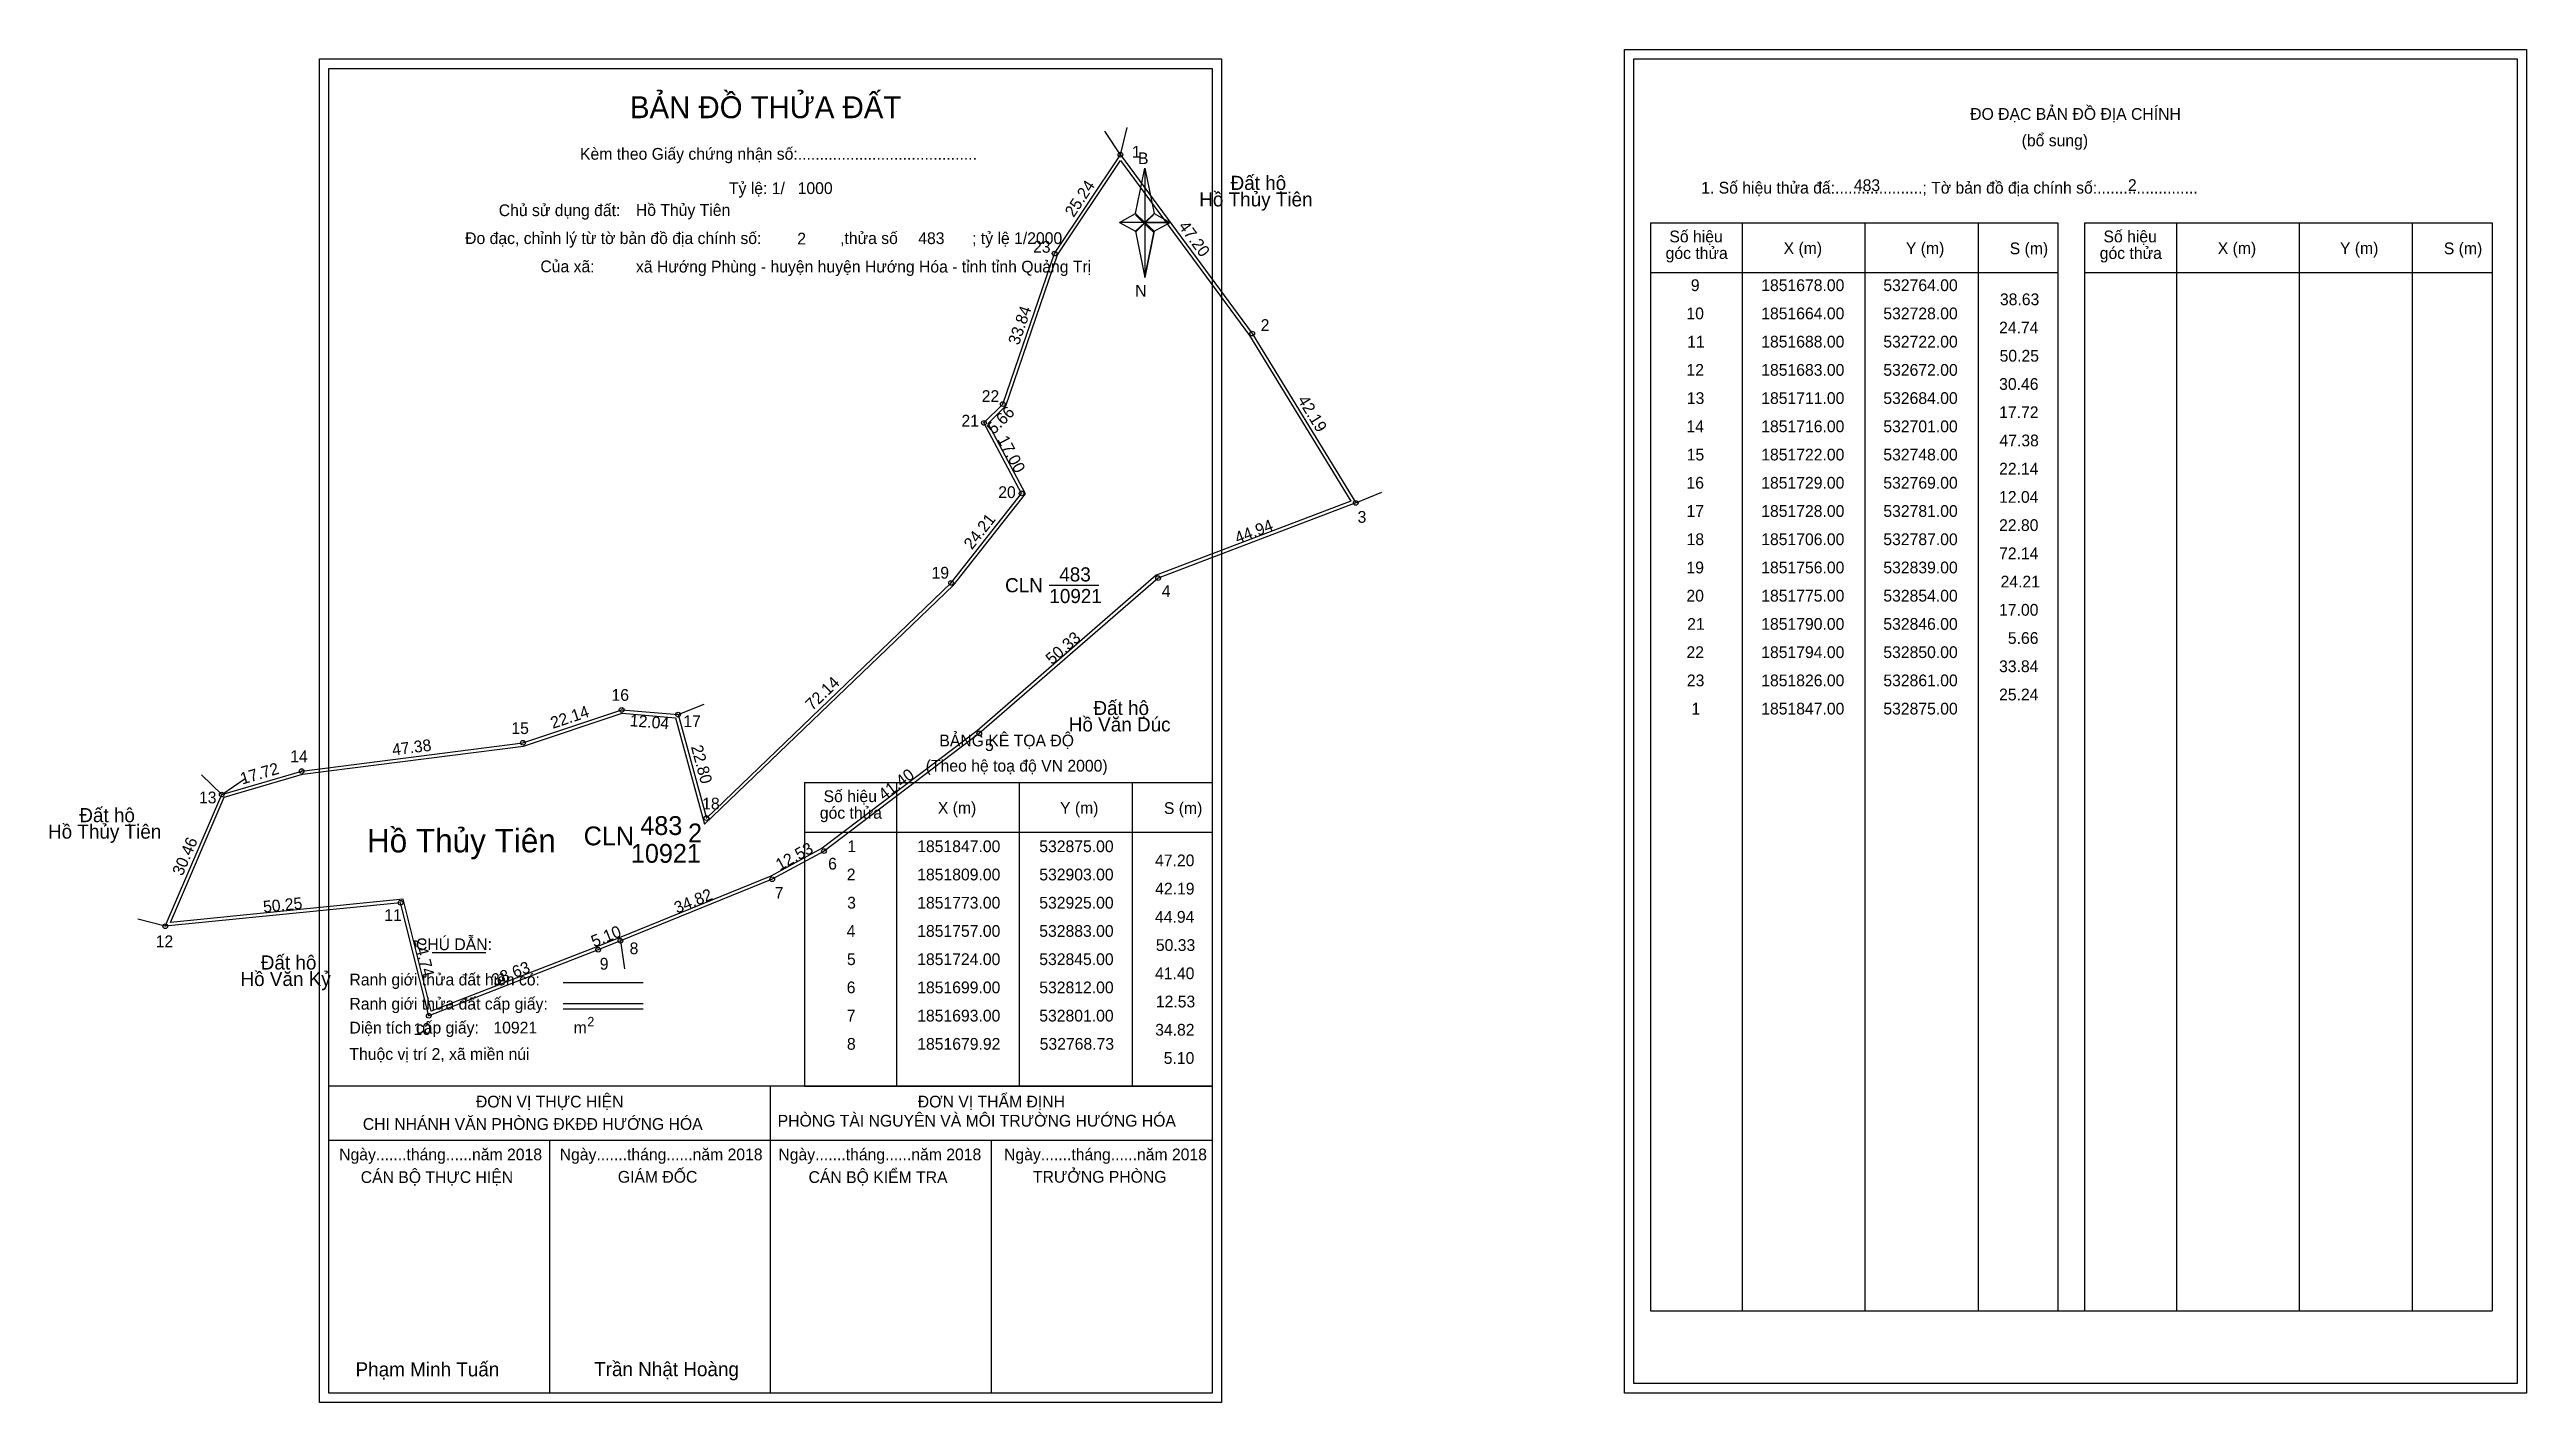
# Model space of a CAD drawing. Extents: x 532647 to 533174, y 1851582 to 1851869.
import ezdxf

# ---------------------------------------------------------------- set-up
doc = ezdxf.new("R2010")
doc.units = 0
for name, color, linetype in [('Level 1', 7, 'Continuous'), ('Level 10', 7, 'Continuous'), ('Level 11', 7, 'Continuous'), ('Level 13', 7, 'Continuous'), ('Level 2', 7, 'Continuous'), ('Level 27', 7, 'Continuous'), ('Level 3', 7, 'Continuous'), ('Level 36', 7, 'Continuous'), ('Level 4', 7, 'Continuous'), ('Level 49', 7, 'Continuous'), ('Level 5', 7, 'Continuous'), ('Level 53', 7, 'Continuous'), ('Level 55', 7, 'Continuous'), ('Level 6', 7, 'Continuous'), ('Level 63', 7, 'Continuous'), ('Level 7', 7, 'Continuous'), ('Level 9', 7, 'Continuous')]:
    doc.layers.add(name, color=color, linetype=linetype)

msp = doc.modelspace()

# ---------------------------------------------------------------- linework, layer by layer
at = {"layer": 'Level 1'}
for p, q in [((532984.12, 1851867.36), (532984.12, 1851867.36)), ((532706.8, 1851865.36), (532706.8, 1851865.36)), ((532878.22, 1851834.48), (532880.19, 1851844.12)), ((532880.19, 1851844.12), (532880.19, 1851832.6)), ((532880.19, 1851844.12), (532882.15, 1851834.48)), ((532874.77, 1851832.6), (532878.22, 1851834.48)), ((532878.22, 1851834.48), (532880.19, 1851832.6)), ((532880.04, 1851832.38), (532878.22, 1851834.26)), ((532880.19, 1851832.6), (532878.22, 1851830.76)), ((532880.04, 1851832.38), (532878.22, 1851830.54)), ((532878.22, 1851830.54), (532880.04, 1851832.38)), ((532878.22, 1851830.76), (532880.19, 1851820.9)), ((532882.01, 1851834.26), (532880.04, 1851832.38)), ((532880.04, 1851832.38), (532882.01, 1851834.26)), ((532882.01, 1851830.54), (532880.04, 1851832.38)), ((532882.15, 1851834.48), (532880.19, 1851832.6)), ((532880.19, 1851832.6), (532880.19, 1851820.9)), ((532880.19, 1851832.6), (532885.6, 1851832.6)), ((532880.19, 1851832.6), (532882.15, 1851830.76)), ((532882.15, 1851830.76), (532880.19, 1851820.9)), ((532882.15, 1851830.76), (532885.6, 1851832.6)), ((532987.65, 1851832.51), (533074.25, 1851832.51)), ((533007.24, 1851601.24), (533007.24, 1851832.51)), ((533033.31, 1851601.24), (533033.31, 1851832.51)), ((533057.29, 1851832.51), (533057.29, 1851601.24)), ((533074.25, 1851832.51), (533074.25, 1851601.24)), ((533079.91, 1851832.51), (533166.51, 1851832.51)), ((533099.5, 1851601.24), (533099.5, 1851832.51)), ((533125.57, 1851601.24), (533125.57, 1851832.51)), ((533149.54, 1851832.51), (533149.54, 1851601.24)), ((533166.51, 1851832.51), (533166.51, 1851601.24)), ((532987.65, 1851821.98), (533074.25, 1851821.98)), ((533079.91, 1851821.98), (533166.51, 1851821.98)), ((532807.89, 1851713.54), (532894.49, 1851713.54)), ((532827.48, 1851649.01), (532827.48, 1851713.54)), ((532853.55, 1851649.01), (532853.55, 1851713.54)), ((532877.52, 1851713.54), (532877.52, 1851649.01)), ((532807.89, 1851703.01), (532894.49, 1851703.01)), ((532728.71, 1851677.43), (532740.12, 1851677.43)), ((532756.58, 1851671.02), (532773.59, 1851671.02)), ((532756.58, 1851666.58), (532773.59, 1851666.58)), ((532756.58, 1851665.48), (532773.59, 1851665.48)), ((532813.62, 1851649.01), (532706.79, 1851649.01)), ((532894.49, 1851649.01), (532789.65, 1851649.01)), ((532800.64, 1851583.79), (532800.64, 1851649.01)), ((532807.89, 1851649.01), (532894.49, 1851649.01)), ((532894.49, 1851637.46), (532706.79, 1851637.46)), ((532753.72, 1851583.79), (532753.72, 1851637.46)), ((532847.57, 1851583.79), (532847.57, 1851637.46)), ((532987.65, 1851601.24), (533166.51, 1851601.24)), ((532894.49, 1851583.79), (532894.49, 1851583.79)), ((533171.82, 1851585.79), (533171.82, 1851585.79))]:
    msp.add_line(p, q, dxfattribs=at)
for points in [[(532878.22, 1851834.48), (532880.19, 1851844.12), (532880.19, 1851832.6)], [(532874.77, 1851832.6), (532878.22, 1851830.76), (532880.19, 1851832.6)], [(532880.19, 1851832.6), (532882.15, 1851834.48), (532885.6, 1851832.6)], [(532880.19, 1851832.6), (532880.19, 1851820.9), (532882.15, 1851830.76)]]:
    msp.add_lwpolyline(points, close=True, dxfattribs=at)
at = {"layer": 'Level 10'}
for points in [[(532672, 1851683), (532684, 1851711), (532701, 1851716), (532748, 1851722), (532769, 1851729), (532781, 1851728), (532787, 1851706), (532839, 1851756), (532854, 1851775), (532846, 1851790), (532850, 1851794), (532861, 1851826), (532875, 1851847), (532903, 1851809), (532925, 1851773), (532883, 1851757), (532845, 1851724), (532812, 1851699), (532801, 1851693), (532768.73, 1851679.92), (532764, 1851678), (532728, 1851664), (532722, 1851688)], [(532673.11, 1851683.81), (532684.51, 1851710.42), (532701.14, 1851715.31), (532748.16, 1851721.31), (532769.09, 1851728.29), (532780.45, 1851727.34), (532786.63, 1851704.68), (532839.52, 1851755.53), (532854.83, 1851774.93), (532846.86, 1851789.87), (532850.61, 1851793.62), (532861.63, 1851825.69), (532875.03, 1851845.78), (532902.42, 1851808.61), (532923.96, 1851773.35), (532882.63, 1851757.61), (532844.56, 1851724.54), (532811.62, 1851699.59), (532800.7, 1851693.63), (532768.47, 1851680.57), (532763.74, 1851678.65), (532728.49, 1851664.94), (532722.53, 1851688.76)]]:
    msp.add_lwpolyline(points, close=True, dxfattribs=at)
at = {"layer": 'Level 11'}
for centre in [(532875, 1851847), (532861, 1851826), (532903, 1851809), (532850, 1851794), (532846, 1851790), (532854, 1851775), (532925, 1851773), (532839, 1851756), (532883, 1851757), (532769, 1851729), (532781, 1851728), (532845, 1851724), (532748, 1851722), (532701, 1851716), (532684, 1851711), (532787, 1851706), (532812, 1851699), (532801, 1851693), (532722, 1851688), (532672, 1851683), (532672, 1851683), (532764, 1851678), (532768.73, 1851679.92), (532728, 1851664)]:
    msp.add_circle(centre, 0.5, dxfattribs=at)
at = {"layer": 'Level 27'}
for p, q in [((532875, 1851847), (532871.66, 1851851.98)), ((532875, 1851847), (532876.45, 1851852.82)), ((532925, 1851773), (532930.56, 1851775.25)), ((532781, 1851728), (532786.56, 1851730.25)), ((532684, 1851711), (532679.71, 1851715.2)), ((532684, 1851711), (532688.95, 1851714.4)), ((532672, 1851683), (532666.2, 1851684.54)), ((532768.73, 1851679.92), (532769.58, 1851673.98))]:
    msp.add_line(p, q, dxfattribs=at)
at = {"layer": 'Level 3'}
for p, q in [((532987.65, 1851832.51), (532987.65, 1851601.24)), ((533079.91, 1851832.51), (533079.91, 1851601.24)), ((532807.89, 1851713.54), (532807.89, 1851649.01))]:
    msp.add_line(p, q, dxfattribs=at)
at = {"layer": 'Level 63'}
for points in [[(532704.79, 1851867.36), (532896.49, 1851867.36), (532896.49, 1851581.79), (532704.79, 1851581.79)], [(532982.12, 1851869.36), (533173.82, 1851869.36), (533173.82, 1851583.79), (532982.12, 1851583.79)], [(532984.12, 1851867.36), (533171.82, 1851867.36), (533171.82, 1851585.79), (532984.12, 1851585.79)], [(532706.79, 1851865.36), (532894.49, 1851865.36), (532894.49, 1851583.79), (532706.79, 1851583.79)]]:
    msp.add_lwpolyline(points, close=True, dxfattribs=at)
at = {"layer": 'Level 9'}
msp.add_line((532859.88, 1851755.5), (532870.43, 1851755.5), dxfattribs=at)

# ---------------------------------------------------------------- texts
at = {"layer": 'Level 1'}
for s, height, p in [('BẢN ĐỒ THỬA ĐẤT', 4.6657, (532770.76, 1851854.77)), ('ĐO ĐẠC BẢN ĐỒ ĐỊA CHÍNH', 2.5, (533055.6, 1851854.42)), ('(bổ sung)', 2.5, (533066.54, 1851848.8)), ('Kèm theo Giấy chứng nhận số:.........................................', 2.5, (532760.14, 1851845.94)), ('B', 2.5, (532878.73, 1851845)), ('1. Số hiệu thửa đấ:....................; Tờ bản đồ địa chính số:.......................', 2.5, (532998.43, 1851838.74)), ('Chủ sử dụng đất:', 2.5, (532742.88, 1851833.95)), ('Đo đạc, chỉnh lý từ tờ bản đồ địa chính số:                  ,thửa số                 ; tỷ lệ 1/2000', 2.5, (532735.73, 1851828.02)), ('Số hiệu', 2.5, (532991.67, 1851828.38)), ('Số hiệu', 2.5, (533083.93, 1851828.38)), ('Của xã:', 2.5, (532751.72, 1851822.02)), ('góc thửa', 2.5, (532990.87, 1851824.85)), ('X (m)', 2.5, (533015.95, 1851825.9)), ('Y (m)', 2.5, (533041.93, 1851825.9)), ('S (m)', 2.5, (533064, 1851825.85)), ('góc thửa', 2.5, (533083.13, 1851824.85)), ('X (m)', 2.5, (533108.21, 1851825.9)), ('Y (m)', 2.5, (533134.18, 1851825.9)), ('S (m)', 2.5, (533156.26, 1851825.85)), ('N', 2.5, (532878.13, 1851816.83)), ('BẢNG KÊ TỌA ĐỘ', 2.5, (532836.52, 1851721.24)), ('(Theo hệ toạ độ VN 2000)', 2.5, (532833.62, 1851715.88)), ('góc thửa', 2.5, (532811.11, 1851705.87)), ('Số hiệu', 2.5, (532811.91, 1851709.4)), ('X (m)', 2.5, (532836.19, 1851706.93)), ('Y (m)', 2.5, (532862.16, 1851706.93)), ('S (m)', 2.5, (532884.24, 1851706.88)), ('CHÚ DẪN:', 2.5, (532725.27, 1851677.93)), ('Ranh giới thửa đất hiện có:', 2.5, (532711.14, 1851670.43)), ('Ranh giới thửa đất cấp giấy:', 2.5, (532711.14, 1851665.29)), ('Diện tích cấp giấy:', 2.5, (532711.14, 1851660.21)), ('m', 2.5, (532758.8, 1851660.23)), ('2', 2, (532761.7, 1851661.74)), ('Thuộc vị trí 2, xã miền núi', 2.5, (532711.14, 1851654.61)), ('ĐƠN VỊ THỰC HIỆN', 2.5, (532738.03, 1851644.49)), ('ĐƠN VỊ THẨM ĐỊNH', 2.5, (532831.93, 1851644.49)), ('CHI NHÁNH VĂN PHÒNG ĐKĐĐ HƯỚNG HÓA', 2.5, (532713.99, 1851639.73)), ('PHÒNG TÀI NGUYÊN VÀ MÔI TRƯỜNG HƯỚNG HÓA', 2.5, (532802.16, 1851640.42)), ('Ngày.......tháng......năm 2018', 2.5, (532708.96, 1851633.26)), ('Ngày.......tháng......năm 2018', 2.5, (532755.83, 1851633.26)), ('Ngày.......tháng......năm 2018', 2.5, (532802.31, 1851633.26)), ('Ngày.......tháng......năm 2018', 2.5, (532850.27, 1851633.26)), ('CÁN BỘ THỰC HIỆN', 2.5, (532713.54, 1851628.44)), ('GIÁM ĐỐC', 2.5, (532768.18, 1851628.5)), ('CÁN BỘ KIỂM TRA', 2.5, (532808.72, 1851628.44)), ('TRƯỞNG PHÒNG', 2.5, (532856.41, 1851628.5)), ('Phạm Minh Tuấn', 3, (532712.45, 1851587.33)), ('Trần Nhật Hoàng', 3, (532763.15, 1851587.38))]:
    msp.add_text(s, height=height, dxfattribs=at).set_placement(p)
at = {"layer": 'Level 11'}
msp.add_text('Tỷ lệ: 1/', height=2.5, dxfattribs=at).set_placement((532791.8, 1851838.63))
at = {"layer": 'Level 13'}
for s, p in [('CLN', (532850.49, 1851754)), ('483', (532862.01, 1851756.3)), ('10921', (532859.89, 1851751.7))]:
    msp.add_text(s, height=3, dxfattribs=at).set_placement(p)
at = {"layer": 'Level 2'}
msp.add_text('Hồ Thủy Tiên', height=5, dxfattribs=at).set_placement((532714.87, 1851698.71))
at = {"layer": 'Level 3'}
msp.add_text('CLN', height=4, dxfattribs=at).set_placement((532760.93, 1851700.21))
at = {"layer": 'Level 36'}
for s, p in [('Đất hộ', (532898.41, 1851839.52)), ('Hồ Thủy Tiên', (532891.75, 1851836.02)), ('Đất hộ', (532869.26, 1851727.91)), ('Hồ Văn Dúc', (532864.02, 1851724.41)), ('Hồ Thủy Tiên', (532647.08, 1851701.63)), ('Đất hộ', (532653.73, 1851705.13)), ('Đất hộ', (532692.3, 1851673.81)), ('Hồ Văn Kỷ', (532687.99, 1851670.31))]:
    msp.add_text(s, height=3, dxfattribs=at).set_placement(p)
at = {"layer": 'Level 4'}
msp.add_text('483', height=4, dxfattribs=at).set_placement((532772.96, 1851702.41))
at = {"layer": 'Level 49'}
for s, rotation, p in [('25.24', 56.3099, (532865.06, 1851833.54)), ('47.20', 306.3844, (532887.22, 1851831.77)), ('33.84', 71.0296, (532853.41, 1851806.39)), ('5.66', 45, (532848.1, 1851787.43)), ('42.19', 301.4296, (532912.56, 1851794.9)), ('17.00', 298.0725, (532848.78, 1851786.48)), ('24.21', 51.7098, (532843.44, 1851762.91)), ('44.94', 20.8545, (532899.89, 1851764.29)), ('50.33', 40.9717, (532860.45, 1851738.48)), ('72.14', 43.8767, (532809.5, 1851728.74)), ('22.14', 18.4349, (532754.37, 1851724.97)), ('12.04', 355.2364, (532770.65, 1851725.55)), ('47.38', 7.275, (532720.38, 1851719.28)), ('22.80', 285.2551, (532783.7, 1851721.16)), ('17.72', 16.3895, (532688.36, 1851713.12)), ('41.40', 37.1467, (532824.76, 1851709.67)), ('30.46', 66.8014, (532675.66, 1851693.56)), ('12.53', 28.6105, (532802.6, 1851694.79)), ('50.25', 5.7106, (532692.91, 1851685.89)), ('34.82', 22.0642, (532780.78, 1851685.67)), ('5.10', 22.0932, (532763.13, 1851678.51)), ('24.74', 284.0362, (532724.78, 1851680.16)), ('38.63', 21.2505, (532741.98, 1851670.3))]:
    msp.add_text(s, height=2.5, rotation=rotation, dxfattribs=at).set_placement(p)
at = {"layer": 'Level 5'}
msp.add_text('10921', height=4, dxfattribs=at).set_placement((532770.96, 1851696.5))
at = {"layer": 'Level 53'}
for s, p in [('9', (532996.23, 1851818.02)), ('1851678.00', (533011.19, 1851818.02)), ('532764.00', (533037.14, 1851818.02)), ('10', (532995.29, 1851812.02)), ('1851664.00', (533011.19, 1851812.02)), ('532728.00', (533037.14, 1851812.02)), ('38.63', (533061.92, 1851815.02)), ('11', (532995.45, 1851806.02)), ('1851688.00', (533011.19, 1851806.02)), ('532722.00', (533037.14, 1851806.02)), ('24.74', (533061.74, 1851809.02)), ('50.25', (533061.85, 1851803.02)), ('12', (532995.3, 1851800.02)), ('1851683.00', (533011.19, 1851800.02)), ('532672.00', (533037.14, 1851800.02)), ('30.46', (533061.75, 1851797.02)), ('13', (532995.38, 1851794.02)), ('1851711.00', (533011.19, 1851794.02)), ('532684.00', (533037.14, 1851794.02)), ('17.72', (533061.76, 1851791.02)), ('14', (532995.29, 1851788.02)), ('1851716.00', (533011.19, 1851788.02)), ('532701.00', (533037.14, 1851788.02)), ('47.38', (533061.82, 1851785.02)), ('15', (532995.35, 1851782.02)), ('1851722.00', (533011.19, 1851782.02)), ('532748.00', (533037.14, 1851782.02)), ('16', (532995.3, 1851776.02)), ('1851729.00', (533011.19, 1851776.02)), ('532769.00', (533037.14, 1851776.02)), ('22.14', (533061.74, 1851779.02)), ('17', (532995.31, 1851770.02)), ('1851728.00', (533011.19, 1851770.02)), ('532781.00', (533037.14, 1851770.02)), ('12.04', (533061.74, 1851773.02)), ('18', (532995.33, 1851764.02)), ('1851706.00', (533011.19, 1851764.02)), ('532787.00', (533037.14, 1851764.02)), ('22.80', (533061.74, 1851767.02)), ('72.14', (533061.74, 1851761.02)), ('19', (532995.3, 1851758.02)), ('1851756.00', (533011.19, 1851758.02)), ('532839.00', (533037.14, 1851758.02)), ('24.21', (533062.06, 1851755.02)), ('20', (532995.29, 1851752.02)), ('1851775.00', (533011.19, 1851752.02)), ('532854.00', (533037.14, 1851752.02)), ('17.00', (533061.74, 1851749.02)), ('21', (532995.45, 1851746.02)), ('1851790.00', (533011.19, 1851746.02)), ('532846.00', (533037.14, 1851746.02)), ('5.66', (533063.6, 1851743.02)), ('22', (532995.3, 1851740.02)), ('1851794.00', (533011.19, 1851740.02)), ('532850.00', (533037.14, 1851740.02)), ('23', (532995.38, 1851734.02)), ('1851826.00', (533011.19, 1851734.02)), ('532861.00', (533037.14, 1851734.02)), ('33.84', (533061.74, 1851737.02)), ('1', (532996.37, 1851728.02)), ('1851847.00', (533011.19, 1851728.02)), ('532875.00', (533037.14, 1851728.02)), ('25.24', (533061.74, 1851731.02)), ('1', (532816.99, 1851698.76)), ('1851847.00', (532831.81, 1851698.76)), ('532875.00', (532857.75, 1851698.76)), ('47.20', (532882.36, 1851695.76)), ('2', (532816.84, 1851692.76)), ('1851809.00', (532831.81, 1851692.76)), ('532903.00', (532857.75, 1851692.76)), ('3', (532816.92, 1851686.76)), ('1851773.00', (532831.81, 1851686.76)), ('532925.00', (532857.75, 1851686.76)), ('42.19', (532882.38, 1851689.76)), ('4', (532816.83, 1851680.76)), ('1851757.00', (532831.81, 1851680.76)), ('532883.00', (532857.75, 1851680.76)), ('44.94', (532882.35, 1851683.76)), ('5', (532816.88, 1851674.76)), ('1851724.00', (532831.81, 1851674.76)), ('532845.00', (532857.75, 1851674.76)), ('50.33', (532882.53, 1851677.76)), ('41.40', (532882.36, 1851671.76)), ('6', (532816.83, 1851668.76)), ('1851699.00', (532831.81, 1851668.76)), ('532812.00', (532857.75, 1851668.76)), ('12.53', (532882.53, 1851665.76)), ('7', (532816.84, 1851662.76)), ('1851693.00', (532831.81, 1851662.76)), ('532801.00', (532857.75, 1851662.76)), ('34.82', (532882.38, 1851659.76)), ('8', (532816.87, 1851656.76)), ('1851679.92', (532831.82, 1851656.76)), ('532768.73', (532857.84, 1851656.76)), ('5.10', (532884.2, 1851653.76))]:
    msp.add_text(s, height=2.5, dxfattribs=at).set_placement(p)
at = {"layer": 'Level 55'}
for s, height, p in [('1', 0.4, (532874.89, 1851847)), ('0', 0.11, (532874.96, 1851846.89)), ('0', 0.11, (532874.96, 1851846.89)), ('0', 0.11, (532874.96, 1851846.89)), ('23', 0.4, (532860.73, 1851826)), ('0', 0.11, (532860.96, 1851825.89)), ('2', 0.4, (532902.86, 1851809)), ('0', 0.11, (532902.96, 1851808.89)), ('0', 0.11, (532902.96, 1851808.89)), ('22', 0.4, (532849.72, 1851794)), ('0', 0.11, (532849.96, 1851793.89)), ('21', 0.4, (532845.74, 1851790)), ('0', 0.11, (532845.96, 1851789.89)), ('20', 0.4, (532853.72, 1851775)), ('0', 0.11, (532853.96, 1851774.89)), ('3', 0.4, (532924.88, 1851773)), ('0', 0.11, (532924.96, 1851772.89)), ('0', 0.11, (532924.96, 1851772.89)), ('0', 0.11, (532924.96, 1851772.89)), ('0', 0.11, (532924.96, 1851772.89)), ('19', 0.4, (532838.72, 1851756)), ('0', 0.11, (532838.96, 1851755.89)), ('4', 0.4, (532882.86, 1851757)), ('0', 0.11, (532882.96, 1851756.89)), ('0', 0.11, (532882.96, 1851756.89)), ('16', 0.4, (532768.72, 1851729)), ('0', 0.11, (532768.96, 1851728.89)), ('17', 0.4, (532780.72, 1851728)), ('0', 0.11, (532780.96, 1851727.89)), ('0', 0.11, (532780.96, 1851727.89)), ('5', 0.4, (532844.87, 1851724)), ('15', 0.4, (532747.72, 1851722)), ('0', 0.11, (532747.96, 1851721.89)), ('0', 0.11, (532844.96, 1851723.89)), ('0', 0.11, (532844.96, 1851723.89)), ('14', 0.4, (532700.71, 1851716)), ('0', 0.11, (532700.96, 1851715.89)), ('13', 0.4, (532683.73, 1851711)), ('0', 0.11, (532683.96, 1851710.89)), ('0', 0.11, (532683.96, 1851710.89)), ('18', 0.4, (532786.72, 1851706)), ('0', 0.11, (532786.96, 1851705.89)), ('6', 0.4, (532811.86, 1851699)), ('0', 0.11, (532811.96, 1851698.89)), ('0', 0.11, (532811.96, 1851698.89)), ('7', 0.4, (532800.87, 1851693)), ('0', 0.11, (532800.96, 1851692.89)), ('0', 0.11, (532800.96, 1851692.89)), ('11', 0.4, (532721.74, 1851688)), ('482', 0.11, (532721.88, 1851687.89)), ('12', 0.4, (532671.72, 1851683)), ('482', 0.11, (532671.88, 1851682.89)), ('0', 0.11, (532671.96, 1851682.89)), ('482', 0.11, (532763.88, 1851677.89)), ('9', 0.4, (532763.86, 1851678)), ('482', 0.11, (532768.61, 1851679.81)), ('8', 0.4, (532768.6, 1851679.92)), ('0', 0.11, (532768.69, 1851679.81)), ('0', 0.11, (532768.69, 1851679.81)), ('10', 0.4, (532727.72, 1851664)), ('482', 0.11, (532727.88, 1851663.89))]:
    msp.add_text(s, height=height, dxfattribs=at).set_placement(p)
at = {"layer": 'Level 6'}
for s, p in [('1000', (532806.4, 1851838.65)), ('483', (533030.88, 1851839.28)), ('2', (533089.12, 1851839.3)), ('Hồ Thủy Tiên', (532772.02, 1851834.01)), ('2', (532806.32, 1851827.93)), ('483', (532832.03, 1851828.01)), ('xã Hướng Phùng - huyện huyện Hướng Hóa - tỉnh tỉnh Quảng Trị', (532772.03, 1851821.97)), ('10921', (532741.74, 1851660.22))]:
    msp.add_text(s, height=2.5, dxfattribs=at).set_placement(p)
at = {"layer": 'Level 7'}
msp.add_text('2', height=4, dxfattribs=at).set_placement((532783.11, 1851700.84))
at = {"layer": 'Level 9'}
for s, p in [('1', (532877.44, 1851846.37)), ('23', (532856.44, 1851826.17)), ('2', (532904.81, 1851809.54)), ('22', (532845.52, 1851794.45)), ('21', (532841.21, 1851789.22)), ('20', (532849.03, 1851774.03)), ('3', (532925.4, 1851768.77)), ('19', (532834.86, 1851756.9)), ('4', (532883.78, 1851753)), ('16', (532766.84, 1851730.93)), ('15', (532745.56, 1851723.87)), ('17', (532782.1, 1851725.33)), ('14', (532698.56, 1851717.88)), ('5', (532846.21, 1851720.27)), ('13', (532679.17, 1851709.13)), ('18', (532786.11, 1851707.83)), ('6', (532812.88, 1851695.06)), ('7', (532801.53, 1851688.86)), ('11', (532718.54, 1851684.13)), ('12', (532669.97, 1851678.56)), ('8', (532770.69, 1851677.07)), ('9', (532764.34, 1851673.78)), ('10', (532724.75, 1851659.91))]:
    msp.add_text(s, height=2.5, dxfattribs=at).set_placement(p)

doc.saveas('drawing.dxf')
